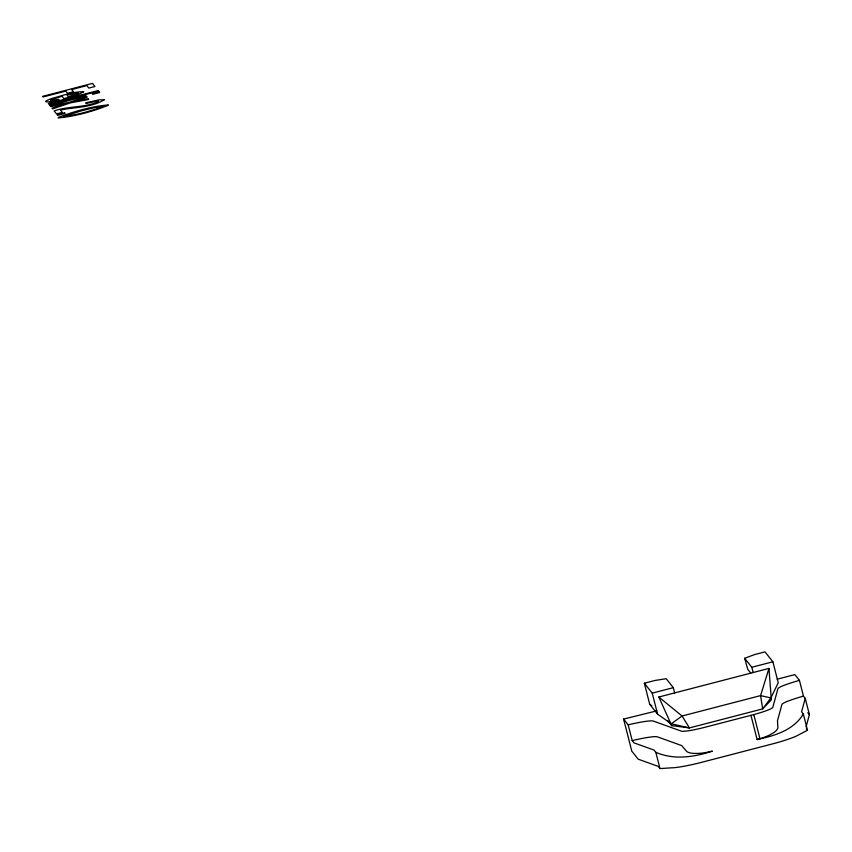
<?xml version="1.0" encoding="UTF-8"?>
<svg xmlns="http://www.w3.org/2000/svg" width="852" height="852" viewBox="0 0 852 852"><rect width="100%" height="100%" fill="white"/><g stroke="black" fill="none" stroke-linecap="round" stroke-linejoin="round"><path stroke-width="1.28" d="M777.184 679.193L794.852 674.603L799.432 680.365L803.447 696.127L805.246 698.384L801.583 711.761L803.34 713.976L807.494 730.26L798.718 734.818A33.271 3.365 -14.3 0 1 774.649 743.349L698.821 763.051A33.271 3.365 -14.3 0 1 671.738 767.812L659.97 768.589L658.202 766.374L638.159 759.164L631.779 751.134L623.611 719.088L656.828 710.856M806.067 726.831L809.4 714.679L805.246 698.384M671.759 725.67L658.841 697.021L768.962 668.415L760.57 695.615L762.678 708.885L689.438 727.917L671.759 725.67L667.819 720.717M768.962 668.415L771.337 699.801L762.678 708.885L770.868 697.926L778.249 682.803L772.892 661.791L765 651.886L754.467 654.624L744.68 658.298L747.736 669.278L750.74 673.059M803.34 713.976C793.606 730.313 774.489 735.872 757.119 739.504L750.953 715.339L753.807 714.572A24.261 2.449 -14.3 0 0 772.785 707.384L777.929 688.682A30.033 3.035 -14.3 0 1 799.432 680.365M674.646 692.921L673.304 687.66L666.179 678.693L654.89 680.492L644.346 683.229L649.703 704.242L657.584 714.157L671.28 723.795L682.058 716.01L760.57 695.615L770.868 697.926M757.119 739.504L759.952 738.705A23.984 7.05 -13.8 0 0 770.059 734.765L773.85 732.56A24.985 7.348 -13.8 0 0 777.876 727.352L777.482 720.696L781.944 704.444A30.033 3.035 -14.3 0 1 803.447 696.127M644.346 683.229L652.227 693.145L673.304 687.66M744.68 658.298L751.815 667.265L772.892 661.791M750.953 715.339L703.294 727.704A24.261 2.449 -14.3 0 1 681.334 731.144L653.303 721.058A30.033 3.035 -14.3 0 0 628.19 724.85L623.611 719.088M671.28 723.795L689.438 727.917L682.058 716.01L658.841 697.021M632.205 740.612L634.005 742.869L654.048 750.079L655.816 752.305C673.985 760.24 694.146 757.14 712.336 751.134L706.564 752.401A24.048 7.072 -13.8 0 1 698.342 753.402L693.624 753.402A24.985 7.348 -13.8 0 1 686.435 751.113L681.675 745.585L657.318 736.82A30.033 3.035 -14.3 0 0 632.205 740.612L628.19 724.85M649.703 704.242L651.812 705.722M807.803 712.666L809.4 714.679M806.322 728.779L807.494 730.26M751.815 667.265L753.157 672.526M753.807 714.572L759.952 738.705M652.227 693.145L657.584 714.157M655.816 752.305L659.97 768.589M104.2 99.812C91.654 107.682 74.827 107.011 60.428 110.025L62.313 112.4L56.541 113.902L54.166 110.909C68.501 105.946 84.263 107.895 98.246 101.761L98.598 101.26L97.021 101.09L86.063 103.422L85.615 102.868L99.396 99.79L104.2 99.812M50.609 100.046L52.781 100.398L58.681 99.279L59.107 99.822C53.889 101.537 36.37 103.987 51.929 98.438C62.334 95.754 72.984 91.515 83.773 91.739L78.182 94.604L63.964 98.619L62.068 96.233L50.609 100.046M78.416 93.092L68.373 96.787L66.935 94.987L78.416 93.092M108.097 104.966L107.916 105.488C92.08 111.569 74.997 116.447 58.16 117.938L58.341 117.438C74.188 111.378 91.249 106.436 108.097 104.966M102.623 106.425C90.568 111.335 76.797 114.913 63.719 116.479L81.856 110.696L96.979 107.032L102.623 106.425M86.584 96.51L69.736 102.208L50.183 105.904L50.737 106.596L65.008 103.837L52.004 108.193L52.558 108.886L70.279 102.9L88.704 99.439L88.352 98.725L74.944 101.292L87.149 97.224L86.584 96.51M92.463 83.411L42.6 96.361L43.079 96.968L65.753 91.079L67.5 93.273L73.442 91.728L71.696 89.535L86.84 85.605L88.821 88.097L94.934 86.51L92.463 83.411M98.15 90.568L48.287 103.518L48.724 104.061L98.587 91.111L98.15 90.568M85.562 95.488L49.373 104.892L49.821 105.446L86.009 96.042L85.562 95.488M99.247 91.931L92.314 93.731L92.761 94.284L99.684 92.485L99.247 91.931M64.592 112.784L57.191 114.711L57.691 115.35L65.093 113.422L64.592 112.784"/></g></svg>
